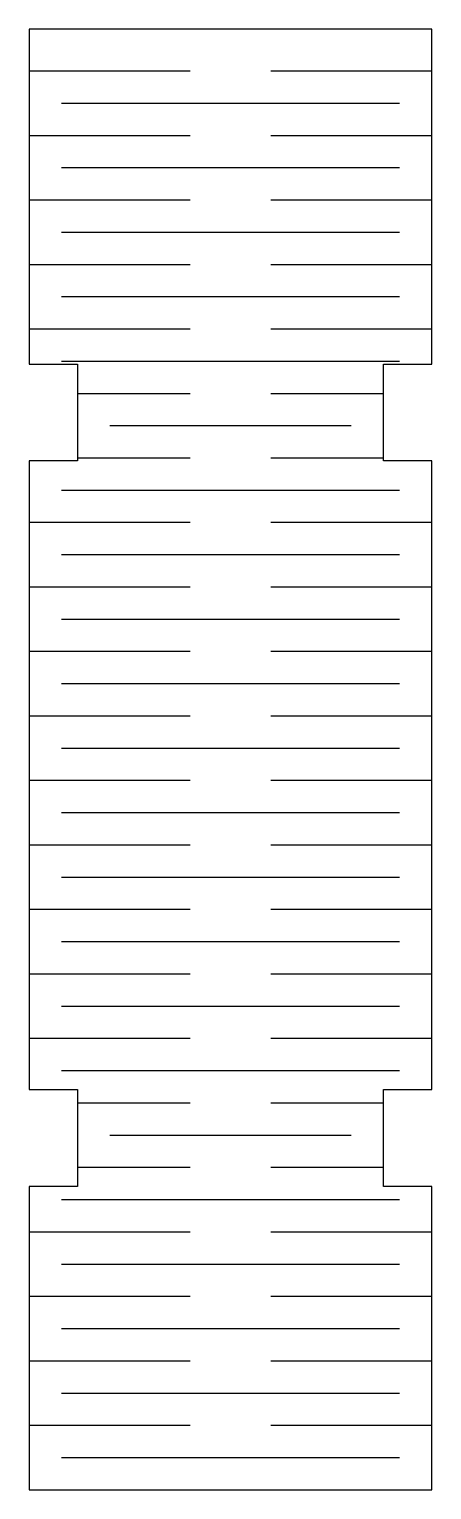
# Model space of a CAD drawing. Header units: millimetres. Extents: x 0 to 50, y 0 to 181.
import ezdxf

# ---------------------------------------------------------------- set-up
doc = ezdxf.new("R2010")
doc.units = ezdxf.units.MM
doc.layers.add('CUT_KERF_LINE', color=7, linetype='CONTINUOUS')
doc.layers.add('CUT_OUTER', color=7, linetype='CONTINUOUS')

msp = doc.modelspace()

# ---------------------------------------------------------------- linework, layer by layer
at = {"layer": 'CUT_KERF_LINE'}
for p, q in [((0, 176.2), (20, 176.2)), ((30, 176.2), (50, 176.2)), ((4, 172.2), (46, 172.2)), ((0, 168.2), (20, 168.2)), ((30, 168.2), (50, 168.2)), ((4, 164.2), (46, 164.2)), ((0, 160.2), (20, 160.2)), ((30, 160.2), (50, 160.2)), ((4, 156.2), (46, 156.2)), ((0, 152.2), (20, 152.2)), ((30, 152.2), (50, 152.2)), ((4, 148.2), (46, 148.2)), ((0, 144.2), (20, 144.2)), ((30, 144.2), (50, 144.2)), ((4, 140.2), (46, 140.2)), ((6, 136.2), (20, 136.2)), ((30, 136.2), (44, 136.2)), ((10, 132.2), (40, 132.2)), ((6, 128.2), (20, 128.2)), ((30, 128.2), (44, 128.2)), ((4, 124.2), (46, 124.2)), ((0, 120.2), (20, 120.2)), ((30, 120.2), (50, 120.2)), ((4, 116.2), (46, 116.2)), ((0, 112.2), (20, 112.2)), ((30, 112.2), (50, 112.2)), ((4, 108.2), (46, 108.2)), ((0, 104.2), (20, 104.2)), ((30, 104.2), (50, 104.2)), ((4, 100.2), (46, 100.2)), ((0, 96.2), (20, 96.2)), ((30, 96.2), (50, 96.2)), ((4, 92.2), (46, 92.2)), ((0, 88.2), (20, 88.2)), ((30, 88.2), (50, 88.2)), ((4, 84.2), (46, 84.2)), ((0, 80.2), (20, 80.2)), ((30, 80.2), (50, 80.2)), ((4, 76.2), (46, 76.2)), ((0, 72.2), (20, 72.2)), ((30, 72.2), (50, 72.2)), ((4, 68.2), (46, 68.2)), ((0, 64.2), (20, 64.2)), ((30, 64.2), (50, 64.2)), ((4, 60.2), (46, 60.2)), ((0, 56.2), (20, 56.2)), ((30, 56.2), (50, 56.2)), ((4, 52.2), (46, 52.2)), ((6, 48.2), (20, 48.2)), ((30, 48.2), (44, 48.2)), ((10, 44.2), (40, 44.2)), ((6, 40.2), (20, 40.2)), ((30, 40.2), (44, 40.2)), ((4, 36.2), (46, 36.2)), ((0, 32.2), (20, 32.2)), ((30, 32.2), (50, 32.2)), ((4, 28.2), (46, 28.2)), ((0, 24.2), (20, 24.2)), ((30, 24.2), (50, 24.2)), ((4, 20.2), (46, 20.2)), ((0, 16.2), (20, 16.2)), ((30, 16.2), (50, 16.2)), ((4, 12.2), (46, 12.2)), ((0, 8.2), (20, 8.2)), ((30, 8.2), (50, 8.2)), ((4, 4.2), (46, 4.2))]:
    msp.add_line(p, q, dxfattribs=at)
at = {"layer": 'CUT_OUTER'}
msp.add_lwpolyline([(0, 0.2), (50, 0.2), (50, 37.834824), (44, 37.834824), (44, 49.834824), (50, 49.834824), (50, 127.834824), (44, 127.834824), (44, 139.834824), (50, 139.834824), (50, 181.365176), (0, 181.365176), (0, 139.834824), (6, 139.834824), (6, 127.834824), (0, 127.834824), (0, 49.834824), (6, 49.834824), (6, 37.834824), (0, 37.834824)], close=True, dxfattribs=at)

doc.saveas('drawing.dxf')
